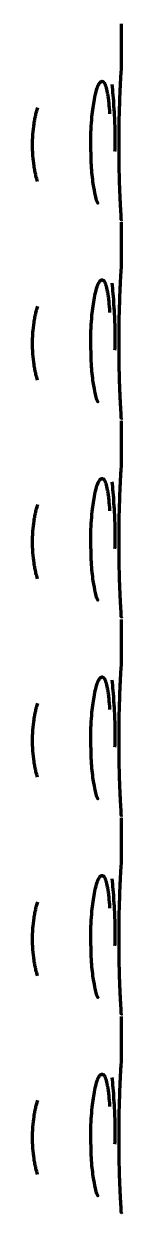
# Model space of a CAD drawing. Header units: inches. Extents: x 904 to 7172, y 213 to 5528.
# Drawn here: x 938.19 to 939.76, y 2766.89 to 2787.86 of the extents above; entities that cross this region are included whole.
import ezdxf

# ---------------------------------------------------------------- set-up
doc = ezdxf.new("R2010")
doc.units = ezdxf.units.IN

msp = doc.modelspace()

# ---------------------------------------------------------------- linework, layer by layer
at = {"linetype": 'Continuous', "lineweight": 70}
for p, q in [((939.76, 2787.086), (939.76, 2787.857)), ((939.758, 2787.048), (939.759, 2787.086)), ((939.758, 2787.043), (939.758, 2787.054)), ((939.76, 2783.586), (939.76, 2784.357)), ((939.758, 2783.548), (939.759, 2783.586)), ((939.758, 2783.543), (939.758, 2783.554)), ((939.76, 2780.086), (939.76, 2780.857)), ((939.758, 2780.048), (939.759, 2780.086)), ((939.758, 2780.043), (939.758, 2780.054)), ((939.76, 2776.586), (939.76, 2777.357)), ((939.758, 2776.548), (939.759, 2776.586)), ((939.758, 2776.543), (939.758, 2776.554)), ((939.76, 2773.086), (939.76, 2773.857)), ((939.758, 2773.048), (939.759, 2773.086)), ((939.758, 2773.043), (939.758, 2773.054)), ((939.76, 2769.586), (939.76, 2770.357)), ((939.758, 2769.548), (939.759, 2769.586)), ((939.758, 2769.543), (939.758, 2769.554))]:
    msp.add_line(p, q, dxfattribs=at)
for points, knots in [([(939.758, 2784.389), (939.758, 2784.389), (939.758, 2784.393), (939.756, 2784.429), (939.747, 2784.588), (939.731, 2784.919), (939.718, 2785.37), (939.715, 2785.887), (939.725, 2786.379), (939.742, 2786.765), (939.753, 2786.965), (939.757, 2787.032), (939.758, 2787.042), (939.758, 2787.043)], [0, 0, 0, 0, 0.010183, 0.070351, 0.180646, 0.300593, 0.425928, 0.557827, 0.693585, 0.815302, 0.931069, 0.992468, 1, 1, 1, 1]), ([(939.338, 2786.747), (939.339, 2786.749), (939.34, 2786.75), (939.353, 2786.782), (939.366, 2786.804), (939.386, 2786.827), (939.392, 2786.833), (939.405, 2786.841), (939.411, 2786.843), (939.421, 2786.843), (939.424, 2786.842), (939.43, 2786.84), (939.433, 2786.839), (939.441, 2786.833), (939.453, 2786.821), (939.464, 2786.802), (939.471, 2786.785), (939.474, 2786.779), (939.479, 2786.765), (939.481, 2786.758), (939.493, 2786.721), (939.502, 2786.685), (939.511, 2786.632), (939.513, 2786.621), (939.517, 2786.599), (939.519, 2786.587), (939.524, 2786.551), (939.527, 2786.526), (939.536, 2786.447), (939.541, 2786.391), (939.547, 2786.315), (939.548, 2786.299), (939.549, 2786.279), (939.549, 2786.274), (939.55, 2786.269)], [0, 0, 0, 0, 0.008591, 0.008591, 0.143881, 0.143881, 0.211527, 0.211527, 0.279172, 0.279172, 0.312995, 0.312995, 0.346817, 0.346817, 0.414463, 0.482108, 0.482108, 0.51593, 0.51593, 0.549753, 0.549753, 0.685044, 0.685044, 0.718866, 0.718866, 0.752689, 0.752689, 0.820334, 0.820334, 0.955625, 0.955625, 0.989447, 0.989447, 1, 1, 1, 1]), ([(939.222, 2785.572), (939.218, 2785.641), (939.211, 2785.856), (939.232, 2786.202), (939.275, 2786.515), (939.316, 2786.686), (939.337, 2786.746), (939.34, 2786.752), (939.34, 2786.752)], [0, 0, 0, 0, 0.131178, 0.418189, 0.657493, 0.839491, 0.956498, 1, 1, 1, 1]), ([(939.645, 2785.604), (939.646, 2785.651), (939.651, 2785.886), (939.647, 2786.18), (939.63, 2786.366), (939.627, 2786.391)], [0, 0, 0, 0, 0.175328, 0.891133, 1, 1, 1, 1]), ([(938.187, 2785.722), (938.187, 2785.754), (938.187, 2785.786), (938.189, 2785.849), (938.191, 2785.881), (938.198, 2785.974), (938.205, 2786.035), (938.218, 2786.124), (938.223, 2786.154), (938.234, 2786.211), (938.246, 2786.266), (938.26, 2786.319), (938.271, 2786.356), (938.274, 2786.368), (938.278, 2786.38)], [0, 0, 0, 0, 0.133672, 0.133672, 0.267344, 0.267344, 0.534688, 0.534688, 0.66836, 0.66836, 0.802032, 0.935704, 0.935704, 1, 1, 1, 1]), ([(938.275, 2785.074), (938.265, 2785.107), (938.255, 2785.142), (938.243, 2785.192), (938.24, 2785.205), (938.234, 2785.233), (938.231, 2785.248), (938.223, 2785.29), (938.218, 2785.319), (938.205, 2785.408), (938.198, 2785.469), (938.191, 2785.563), (938.189, 2785.594), (938.187, 2785.658), (938.187, 2785.69), (938.187, 2785.722)], [0, 0, 0, 0, 0.182784, 0.182784, 0.250885, 0.250885, 0.318987, 0.318987, 0.455189, 0.455189, 0.727595, 0.727595, 0.863797, 0.863797, 1, 1, 1, 1]), ([(939.339, 2784.695), (939.339, 2784.694), (939.34, 2784.694), (939.323, 2784.734), (939.296, 2784.835), (939.257, 2785.047), (939.227, 2785.309), (939.222, 2785.499), (939.222, 2785.572)], [0, 0, 0, 0, 0.016778, 0.130118, 0.295745, 0.532032, 0.825813, 1, 1, 1, 1]), ([(939.758, 2780.889), (939.758, 2780.889), (939.758, 2780.893), (939.756, 2780.929), (939.747, 2781.088), (939.731, 2781.419), (939.718, 2781.87), (939.715, 2782.387), (939.725, 2782.879), (939.742, 2783.265), (939.753, 2783.465), (939.757, 2783.532), (939.758, 2783.542), (939.758, 2783.543)], [0, 0, 0, 0, 0.010183, 0.070351, 0.180646, 0.300593, 0.425928, 0.557826, 0.693584, 0.815302, 0.931069, 0.992467, 1, 1, 1, 1]), ([(939.222, 2782.072), (939.218, 2782.141), (939.211, 2782.356), (939.232, 2782.702), (939.275, 2783.015), (939.316, 2783.186), (939.337, 2783.246), (939.34, 2783.252), (939.34, 2783.252)], [0, 0, 0, 0, 0.131178, 0.418189, 0.657493, 0.839491, 0.956498, 1, 1, 1, 1]), ([(939.338, 2783.247), (939.339, 2783.249), (939.34, 2783.25), (939.353, 2783.282), (939.366, 2783.304), (939.386, 2783.327), (939.392, 2783.333), (939.405, 2783.341), (939.411, 2783.343), (939.421, 2783.343), (939.424, 2783.342), (939.43, 2783.34), (939.433, 2783.339), (939.441, 2783.333), (939.453, 2783.321), (939.464, 2783.302), (939.471, 2783.285), (939.474, 2783.279), (939.479, 2783.265), (939.481, 2783.258), (939.493, 2783.221), (939.502, 2783.185), (939.511, 2783.132), (939.513, 2783.121), (939.517, 2783.099), (939.519, 2783.087), (939.524, 2783.051), (939.527, 2783.026), (939.536, 2782.947), (939.541, 2782.891), (939.547, 2782.815), (939.548, 2782.799), (939.549, 2782.779), (939.549, 2782.774), (939.55, 2782.769)], [0, 0, 0, 0, 0.008591, 0.008591, 0.143881, 0.143881, 0.211527, 0.211527, 0.279172, 0.279172, 0.312995, 0.312995, 0.346817, 0.346817, 0.414463, 0.482108, 0.482108, 0.51593, 0.51593, 0.549753, 0.549753, 0.685044, 0.685044, 0.718866, 0.718866, 0.752689, 0.752689, 0.820334, 0.820334, 0.955625, 0.955625, 0.989447, 0.989447, 1, 1, 1, 1]), ([(938.187, 2782.222), (938.187, 2782.254), (938.187, 2782.286), (938.189, 2782.349), (938.191, 2782.381), (938.198, 2782.474), (938.205, 2782.535), (938.218, 2782.624), (938.223, 2782.654), (938.234, 2782.711), (938.246, 2782.766), (938.26, 2782.819), (938.271, 2782.856), (938.274, 2782.868), (938.278, 2782.88)], [0, 0, 0, 0, 0.133672, 0.133672, 0.267344, 0.267344, 0.534688, 0.534688, 0.66836, 0.66836, 0.802032, 0.935704, 0.935704, 1, 1, 1, 1]), ([(939.645, 2782.104), (939.646, 2782.151), (939.651, 2782.386), (939.647, 2782.68), (939.63, 2782.866), (939.627, 2782.891)], [0, 0, 0, 0, 0.175328, 0.891133, 1, 1, 1, 1]), ([(938.275, 2781.574), (938.265, 2781.607), (938.255, 2781.642), (938.243, 2781.692), (938.24, 2781.705), (938.234, 2781.733), (938.231, 2781.748), (938.223, 2781.79), (938.218, 2781.819), (938.205, 2781.908), (938.198, 2781.969), (938.191, 2782.063), (938.189, 2782.094), (938.187, 2782.158), (938.187, 2782.19), (938.187, 2782.222)], [0, 0, 0, 0, 0.182784, 0.182784, 0.250885, 0.250885, 0.318987, 0.318987, 0.455189, 0.455189, 0.727595, 0.727595, 0.863797, 0.863797, 1, 1, 1, 1]), ([(939.339, 2781.195), (939.339, 2781.194), (939.34, 2781.194), (939.323, 2781.234), (939.296, 2781.335), (939.257, 2781.547), (939.227, 2781.809), (939.222, 2781.999), (939.222, 2782.072)], [0, 0, 0, 0, 0.016778, 0.130118, 0.295745, 0.532032, 0.825813, 1, 1, 1, 1]), ([(939.758, 2777.389), (939.758, 2777.389), (939.758, 2777.393), (939.756, 2777.429), (939.747, 2777.588), (939.731, 2777.919), (939.718, 2778.37), (939.715, 2778.887), (939.725, 2779.379), (939.742, 2779.765), (939.753, 2779.965), (939.757, 2780.032), (939.758, 2780.042), (939.758, 2780.043)], [0, 0, 0, 0, 0.010183, 0.070351, 0.180646, 0.300593, 0.425928, 0.557827, 0.693585, 0.815302, 0.931069, 0.992468, 1, 1, 1, 1]), ([(939.222, 2778.572), (939.218, 2778.641), (939.211, 2778.856), (939.232, 2779.202), (939.275, 2779.515), (939.316, 2779.686), (939.34, 2779.753), (939.342, 2779.754), (939.328, 2779.73), (939.316, 2779.715)], [0, 0, 0, 0, 0.117752, 0.375388, 0.590198, 0.753569, 0.858601, 0.934883, 1, 1, 1, 1]), ([(939.338, 2779.747), (939.339, 2779.749), (939.34, 2779.75), (939.353, 2779.782), (939.366, 2779.804), (939.386, 2779.827), (939.392, 2779.833), (939.405, 2779.841), (939.411, 2779.843), (939.421, 2779.843), (939.424, 2779.842), (939.43, 2779.84), (939.433, 2779.839), (939.441, 2779.833), (939.453, 2779.821), (939.464, 2779.802), (939.471, 2779.785), (939.474, 2779.779), (939.479, 2779.765), (939.481, 2779.758), (939.493, 2779.721), (939.502, 2779.685), (939.511, 2779.632), (939.513, 2779.621), (939.517, 2779.599), (939.519, 2779.587), (939.524, 2779.551), (939.527, 2779.526), (939.536, 2779.447), (939.541, 2779.391), (939.547, 2779.315), (939.548, 2779.299), (939.549, 2779.279), (939.549, 2779.274), (939.55, 2779.269)], [0, 0, 0, 0, 0.008591, 0.008591, 0.143881, 0.143881, 0.211527, 0.211527, 0.279172, 0.279172, 0.312995, 0.312995, 0.346817, 0.346817, 0.414463, 0.482108, 0.482108, 0.51593, 0.51593, 0.549753, 0.549753, 0.685044, 0.685044, 0.718866, 0.718866, 0.752689, 0.752689, 0.820334, 0.820334, 0.955625, 0.955625, 0.989447, 0.989447, 1, 1, 1, 1]), ([(938.187, 2778.722), (938.187, 2778.754), (938.187, 2778.786), (938.189, 2778.849), (938.191, 2778.881), (938.198, 2778.974), (938.205, 2779.035), (938.218, 2779.124), (938.223, 2779.154), (938.234, 2779.211), (938.246, 2779.266), (938.26, 2779.319), (938.271, 2779.356), (938.274, 2779.368), (938.278, 2779.38)], [0, 0, 0, 0, 0.133672, 0.133672, 0.267344, 0.267344, 0.534688, 0.534688, 0.66836, 0.66836, 0.802032, 0.935704, 0.935704, 1, 1, 1, 1]), ([(939.645, 2778.604), (939.646, 2778.651), (939.651, 2778.886), (939.647, 2779.18), (939.63, 2779.366), (939.627, 2779.391)], [0, 0, 0, 0, 0.175328, 0.891133, 1, 1, 1, 1]), ([(938.275, 2778.074), (938.265, 2778.107), (938.255, 2778.142), (938.243, 2778.192), (938.24, 2778.205), (938.234, 2778.233), (938.231, 2778.248), (938.223, 2778.29), (938.218, 2778.319), (938.205, 2778.408), (938.198, 2778.469), (938.191, 2778.563), (938.189, 2778.594), (938.187, 2778.658), (938.187, 2778.69), (938.187, 2778.722)], [0, 0, 0, 0, 0.182784, 0.182784, 0.250885, 0.250885, 0.318987, 0.318987, 0.455189, 0.455189, 0.727595, 0.727595, 0.863797, 0.863797, 1, 1, 1, 1]), ([(939.339, 2777.695), (939.339, 2777.694), (939.34, 2777.694), (939.323, 2777.734), (939.296, 2777.835), (939.257, 2778.047), (939.227, 2778.309), (939.222, 2778.499), (939.222, 2778.572)], [0, 0, 0, 0, 0.016778, 0.130118, 0.295745, 0.532032, 0.825813, 1, 1, 1, 1]), ([(939.758, 2773.889), (939.758, 2773.889), (939.758, 2773.893), (939.756, 2773.929), (939.747, 2774.088), (939.731, 2774.419), (939.718, 2774.87), (939.715, 2775.387), (939.725, 2775.879), (939.742, 2776.265), (939.753, 2776.465), (939.757, 2776.532), (939.758, 2776.542), (939.758, 2776.543)], [0, 0, 0, 0, 0.010183, 0.070351, 0.180646, 0.300593, 0.425928, 0.557827, 0.693585, 0.815302, 0.931069, 0.992468, 1, 1, 1, 1]), ([(939.338, 2776.247), (939.339, 2776.249), (939.34, 2776.25), (939.353, 2776.282), (939.366, 2776.304), (939.386, 2776.327), (939.392, 2776.333), (939.405, 2776.341), (939.411, 2776.343), (939.421, 2776.343), (939.424, 2776.342), (939.43, 2776.34), (939.433, 2776.339), (939.441, 2776.333), (939.453, 2776.321), (939.464, 2776.302), (939.471, 2776.285), (939.474, 2776.279), (939.479, 2776.265), (939.481, 2776.258), (939.493, 2776.221), (939.502, 2776.185), (939.511, 2776.132), (939.513, 2776.121), (939.517, 2776.099), (939.519, 2776.087), (939.524, 2776.051), (939.527, 2776.026), (939.536, 2775.947), (939.541, 2775.891), (939.547, 2775.815), (939.548, 2775.799), (939.549, 2775.779), (939.549, 2775.774), (939.55, 2775.769)], [0, 0, 0, 0, 0.008591, 0.008591, 0.143881, 0.143881, 0.211527, 0.211527, 0.279172, 0.279172, 0.312995, 0.312995, 0.346817, 0.346817, 0.414463, 0.482108, 0.482108, 0.51593, 0.51593, 0.549753, 0.549753, 0.685044, 0.685044, 0.718866, 0.718866, 0.752689, 0.752689, 0.820334, 0.820334, 0.955625, 0.955625, 0.989447, 0.989447, 1, 1, 1, 1]), ([(939.222, 2775.072), (939.218, 2775.141), (939.211, 2775.356), (939.232, 2775.702), (939.275, 2776.015), (939.316, 2776.186), (939.337, 2776.246), (939.34, 2776.252), (939.34, 2776.252)], [0, 0, 0, 0, 0.131178, 0.418189, 0.657493, 0.839491, 0.956498, 1, 1, 1, 1]), ([(938.187, 2775.222), (938.187, 2775.254), (938.187, 2775.286), (938.189, 2775.349), (938.191, 2775.381), (938.198, 2775.474), (938.205, 2775.535), (938.218, 2775.624), (938.223, 2775.654), (938.234, 2775.711), (938.246, 2775.766), (938.26, 2775.819), (938.271, 2775.856), (938.274, 2775.868), (938.278, 2775.88)], [0, 0, 0, 0, 0.133672, 0.133672, 0.267344, 0.267344, 0.534688, 0.534688, 0.66836, 0.66836, 0.802032, 0.935704, 0.935704, 1, 1, 1, 1]), ([(939.645, 2775.104), (939.646, 2775.151), (939.651, 2775.386), (939.647, 2775.68), (939.63, 2775.866), (939.627, 2775.891)], [0, 0, 0, 0, 0.175328, 0.891133, 1, 1, 1, 1]), ([(938.275, 2774.574), (938.265, 2774.607), (938.255, 2774.642), (938.243, 2774.692), (938.24, 2774.705), (938.234, 2774.733), (938.231, 2774.748), (938.223, 2774.79), (938.218, 2774.819), (938.205, 2774.908), (938.198, 2774.969), (938.191, 2775.063), (938.189, 2775.094), (938.187, 2775.158), (938.187, 2775.19), (938.187, 2775.222)], [0, 0, 0, 0, 0.182784, 0.182784, 0.250885, 0.250885, 0.318987, 0.318987, 0.455189, 0.455189, 0.727595, 0.727595, 0.863797, 0.863797, 1, 1, 1, 1]), ([(939.339, 2774.195), (939.339, 2774.194), (939.34, 2774.194), (939.323, 2774.234), (939.296, 2774.335), (939.257, 2774.547), (939.227, 2774.809), (939.222, 2774.999), (939.222, 2775.072)], [0, 0, 0, 0, 0.016778, 0.130118, 0.295745, 0.532032, 0.825813, 1, 1, 1, 1]), ([(939.758, 2770.389), (939.758, 2770.389), (939.758, 2770.393), (939.756, 2770.429), (939.747, 2770.588), (939.731, 2770.919), (939.718, 2771.37), (939.715, 2771.887), (939.725, 2772.379), (939.742, 2772.765), (939.753, 2772.965), (939.757, 2773.032), (939.758, 2773.042), (939.758, 2773.043)], [0, 0, 0, 0, 0.010183, 0.070351, 0.180646, 0.300593, 0.425928, 0.557827, 0.693585, 0.815302, 0.931069, 0.992468, 1, 1, 1, 1]), ([(939.338, 2772.747), (939.339, 2772.749), (939.34, 2772.75), (939.353, 2772.782), (939.366, 2772.804), (939.386, 2772.827), (939.392, 2772.833), (939.405, 2772.841), (939.411, 2772.843), (939.421, 2772.843), (939.424, 2772.842), (939.43, 2772.84), (939.433, 2772.839), (939.441, 2772.833), (939.453, 2772.821), (939.464, 2772.802), (939.471, 2772.785), (939.474, 2772.779), (939.479, 2772.765), (939.481, 2772.758), (939.493, 2772.721), (939.502, 2772.685), (939.511, 2772.632), (939.513, 2772.621), (939.517, 2772.599), (939.519, 2772.587), (939.524, 2772.551), (939.527, 2772.526), (939.536, 2772.447), (939.541, 2772.391), (939.547, 2772.315), (939.548, 2772.299), (939.549, 2772.279), (939.549, 2772.274), (939.55, 2772.269)], [0, 0, 0, 0, 0.008591, 0.008591, 0.143881, 0.143881, 0.211527, 0.211527, 0.279172, 0.279172, 0.312995, 0.312995, 0.346817, 0.346817, 0.414463, 0.482108, 0.482108, 0.51593, 0.51593, 0.549753, 0.549753, 0.685044, 0.685044, 0.718866, 0.718866, 0.752689, 0.752689, 0.820334, 0.820334, 0.955625, 0.955625, 0.989447, 0.989447, 1, 1, 1, 1]), ([(939.222, 2771.572), (939.218, 2771.641), (939.211, 2771.856), (939.232, 2772.202), (939.275, 2772.515), (939.316, 2772.686), (939.337, 2772.746), (939.34, 2772.752), (939.34, 2772.752)], [0, 0, 0, 0, 0.131178, 0.418189, 0.657493, 0.839491, 0.956498, 1, 1, 1, 1]), ([(938.187, 2771.722), (938.187, 2771.754), (938.187, 2771.786), (938.189, 2771.849), (938.191, 2771.881), (938.198, 2771.974), (938.205, 2772.035), (938.218, 2772.124), (938.223, 2772.154), (938.234, 2772.211), (938.246, 2772.266), (938.26, 2772.319), (938.271, 2772.356), (938.274, 2772.368), (938.278, 2772.38)], [0, 0, 0, 0, 0.133672, 0.133672, 0.267344, 0.267344, 0.534688, 0.534688, 0.66836, 0.66836, 0.802032, 0.935704, 0.935704, 1, 1, 1, 1]), ([(939.645, 2771.604), (939.646, 2771.651), (939.651, 2771.886), (939.647, 2772.18), (939.63, 2772.366), (939.627, 2772.391)], [0, 0, 0, 0, 0.175328, 0.891133, 1, 1, 1, 1]), ([(938.275, 2771.074), (938.265, 2771.107), (938.255, 2771.142), (938.243, 2771.192), (938.24, 2771.205), (938.234, 2771.233), (938.231, 2771.248), (938.223, 2771.29), (938.218, 2771.319), (938.205, 2771.408), (938.198, 2771.469), (938.191, 2771.563), (938.189, 2771.594), (938.187, 2771.658), (938.187, 2771.69), (938.187, 2771.722)], [0, 0, 0, 0, 0.182784, 0.182784, 0.250885, 0.250885, 0.318987, 0.318987, 0.455189, 0.455189, 0.727595, 0.727595, 0.863797, 0.863797, 1, 1, 1, 1]), ([(939.339, 2770.695), (939.339, 2770.694), (939.34, 2770.694), (939.323, 2770.734), (939.296, 2770.835), (939.257, 2771.047), (939.227, 2771.309), (939.222, 2771.499), (939.222, 2771.572)], [0, 0, 0, 0, 0.016778, 0.130118, 0.295745, 0.532032, 0.825813, 1, 1, 1, 1]), ([(939.758, 2766.889), (939.758, 2766.889), (939.758, 2766.893), (939.756, 2766.929), (939.747, 2767.088), (939.731, 2767.419), (939.718, 2767.87), (939.715, 2768.387), (939.725, 2768.879), (939.742, 2769.265), (939.753, 2769.465), (939.757, 2769.532), (939.758, 2769.542), (939.758, 2769.543)], [0, 0, 0, 0, 0.010183, 0.070351, 0.180646, 0.300593, 0.425928, 0.557826, 0.693585, 0.815302, 0.931069, 0.992468, 1, 1, 1, 1]), ([(939.222, 2768.072), (939.218, 2768.141), (939.211, 2768.356), (939.232, 2768.702), (939.275, 2769.015), (939.316, 2769.186), (939.337, 2769.246), (939.34, 2769.252), (939.34, 2769.252)], [0, 0, 0, 0, 0.131178, 0.418189, 0.657493, 0.839491, 0.956498, 1, 1, 1, 1]), ([(939.338, 2769.247), (939.339, 2769.249), (939.34, 2769.25), (939.353, 2769.282), (939.366, 2769.304), (939.386, 2769.327), (939.392, 2769.333), (939.405, 2769.341), (939.411, 2769.343), (939.421, 2769.343), (939.424, 2769.342), (939.43, 2769.34), (939.433, 2769.339), (939.441, 2769.333), (939.453, 2769.321), (939.464, 2769.302), (939.471, 2769.285), (939.474, 2769.279), (939.479, 2769.265), (939.481, 2769.258), (939.493, 2769.221), (939.502, 2769.185), (939.511, 2769.132), (939.513, 2769.121), (939.517, 2769.099), (939.519, 2769.087), (939.524, 2769.051), (939.527, 2769.026), (939.536, 2768.947), (939.541, 2768.891), (939.547, 2768.815), (939.548, 2768.799), (939.549, 2768.779), (939.549, 2768.774), (939.55, 2768.769)], [0, 0, 0, 0, 0.008591, 0.008591, 0.143881, 0.143881, 0.211527, 0.211527, 0.279172, 0.279172, 0.312995, 0.312995, 0.346817, 0.346817, 0.414463, 0.482108, 0.482108, 0.51593, 0.51593, 0.549753, 0.549753, 0.685044, 0.685044, 0.718866, 0.718866, 0.752689, 0.752689, 0.820334, 0.820334, 0.955625, 0.955625, 0.989447, 0.989447, 1, 1, 1, 1]), ([(938.187, 2768.222), (938.187, 2768.254), (938.187, 2768.286), (938.189, 2768.349), (938.191, 2768.381), (938.198, 2768.474), (938.205, 2768.535), (938.218, 2768.624), (938.223, 2768.654), (938.234, 2768.711), (938.246, 2768.766), (938.26, 2768.819), (938.271, 2768.856), (938.274, 2768.868), (938.278, 2768.88)], [0, 0, 0, 0, 0.133672, 0.133672, 0.267344, 0.267344, 0.534688, 0.534688, 0.66836, 0.66836, 0.802032, 0.935704, 0.935704, 1, 1, 1, 1]), ([(939.645, 2768.104), (939.646, 2768.151), (939.651, 2768.386), (939.647, 2768.68), (939.63, 2768.866), (939.627, 2768.891)], [0, 0, 0, 0, 0.175328, 0.891133, 1, 1, 1, 1]), ([(938.275, 2767.574), (938.265, 2767.607), (938.255, 2767.642), (938.243, 2767.692), (938.24, 2767.705), (938.234, 2767.733), (938.231, 2767.748), (938.223, 2767.79), (938.218, 2767.819), (938.205, 2767.908), (938.198, 2767.969), (938.191, 2768.063), (938.189, 2768.094), (938.187, 2768.158), (938.187, 2768.19), (938.187, 2768.222)], [0, 0, 0, 0, 0.182784, 0.182784, 0.250885, 0.250885, 0.318987, 0.318987, 0.455189, 0.455189, 0.727595, 0.727595, 0.863797, 0.863797, 1, 1, 1, 1]), ([(939.339, 2767.195), (939.339, 2767.194), (939.34, 2767.194), (939.323, 2767.234), (939.296, 2767.335), (939.257, 2767.547), (939.227, 2767.809), (939.222, 2767.999), (939.222, 2768.072)], [0, 0, 0, 0, 0.016778, 0.130118, 0.295745, 0.532032, 0.825813, 1, 1, 1, 1])]:
    msp.add_open_spline(points, degree=3, knots=knots, dxfattribs=at)
for points, degree in [([(939.627, 2786.391), (939.624, 2786.532), (939.609, 2786.665), (939.593, 2786.784)], 3), ([(939.718, 2785.904), (939.719, 2785.976), (939.72, 2786.045), (939.721, 2786.111)], 3), ([(939.758, 2784.395), (939.758, 2784.394), (939.758, 2784.393)], 2), ([(939.627, 2782.891), (939.624, 2783.032), (939.609, 2783.165), (939.593, 2783.284)], 3), ([(939.718, 2782.404), (939.719, 2782.476), (939.72, 2782.545), (939.721, 2782.611)], 3), ([(939.758, 2780.895), (939.758, 2780.894), (939.758, 2780.893)], 2), ([(939.627, 2779.391), (939.624, 2779.532), (939.609, 2779.665), (939.593, 2779.784)], 3), ([(939.718, 2778.904), (939.719, 2778.976), (939.72, 2779.045), (939.721, 2779.111)], 3), ([(939.758, 2777.395), (939.758, 2777.394), (939.758, 2777.393)], 2), ([(939.627, 2775.891), (939.624, 2776.032), (939.609, 2776.165), (939.593, 2776.284)], 3), ([(939.718, 2775.404), (939.719, 2775.476), (939.72, 2775.545), (939.721, 2775.611)], 3), ([(939.758, 2773.895), (939.758, 2773.894), (939.758, 2773.893)], 2), ([(939.627, 2772.391), (939.624, 2772.532), (939.609, 2772.665), (939.593, 2772.784)], 3), ([(939.718, 2771.904), (939.719, 2771.976), (939.72, 2772.045), (939.721, 2772.111)], 3), ([(939.758, 2770.395), (939.758, 2770.394), (939.758, 2770.393)], 2), ([(939.627, 2768.891), (939.624, 2769.032), (939.609, 2769.165), (939.593, 2769.284)], 3), ([(939.718, 2768.404), (939.719, 2768.476), (939.72, 2768.545), (939.721, 2768.611)], 3), ([(939.758, 2766.895), (939.758, 2766.894), (939.758, 2766.893)], 2)]:
    msp.add_open_spline(points, degree=degree, dxfattribs=at)

doc.saveas('drawing.dxf')
